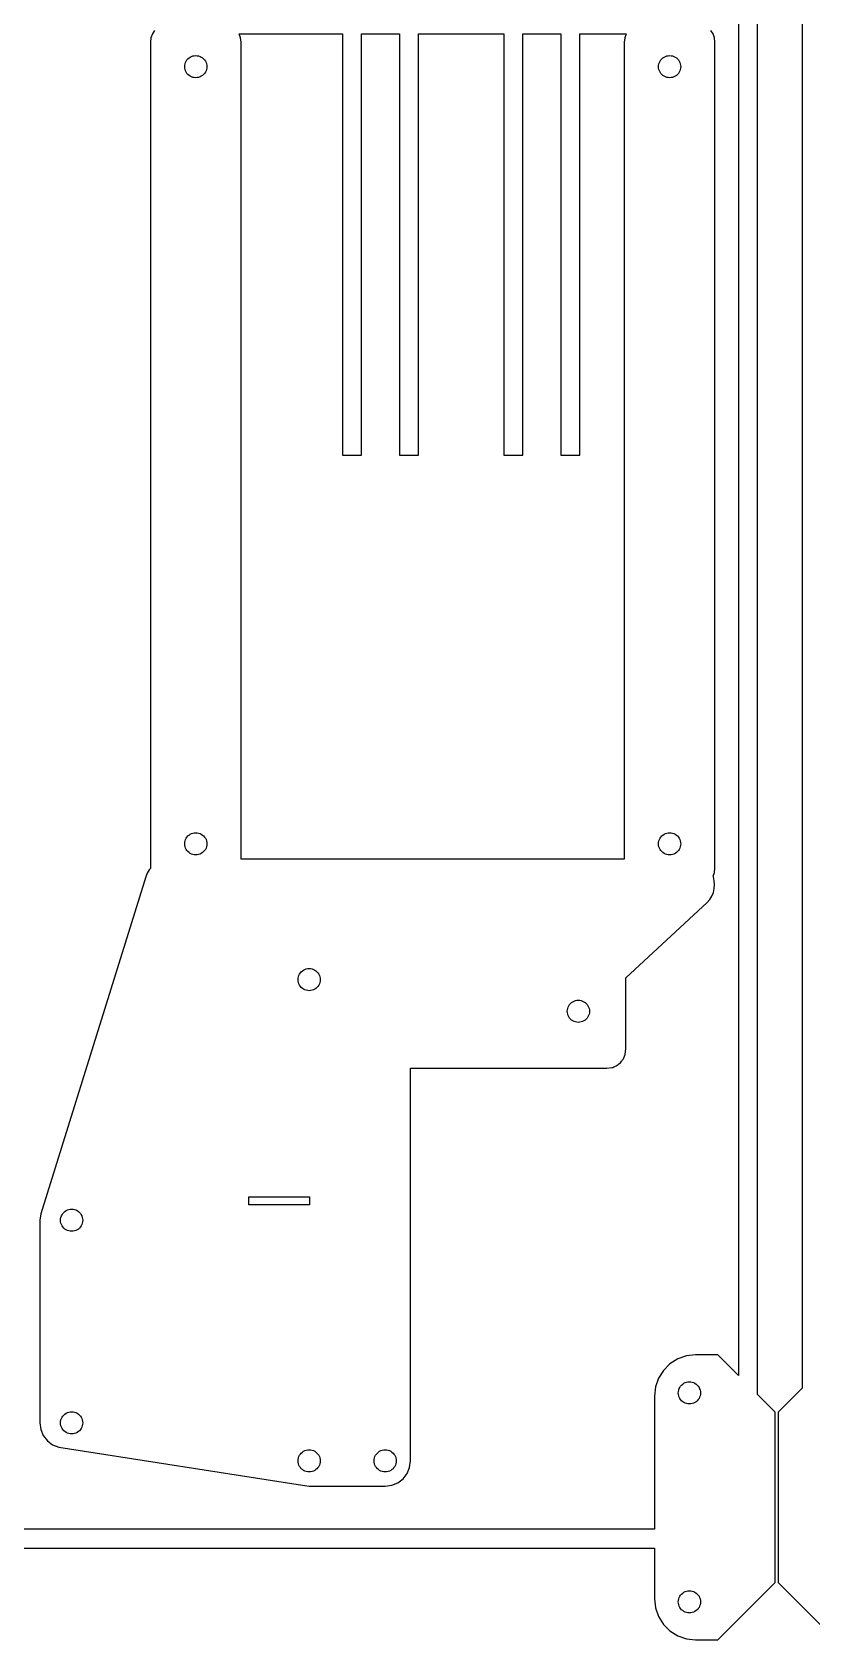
# Model space of a CAD drawing. Header units: metres. Extents: x -250 to 250, y -245 to 245.
# Drawn here: x -67.7 to 55.4, y -239.1 to 14.8 of the extents above; entities that cross this region are included whole.
import ezdxf

# ---------------------------------------------------------------- set-up
doc = ezdxf.new("R2010")
doc.units = ezdxf.units.M

msp = doc.modelspace()

# ---------------------------------------------------------------- linework, layer by layer
for p, q in [((53.85, 88.0792), (53.85, -199.335)), ((46.75, -200.335), (46.75, 80.9792)), ((43.75, 77.9792), (43.75, -197.335)), ((-48.9748, 13.8965), (-49.05, 13.229)), ((-49.05, 13.229), (-49.05, -117.229)), ((-48.7529, 14.5306), (-48.9748, 13.8965)), ((-48.3955, 15.0994), (-48.7529, 14.5306)), ((-35.0471, 14.5306), (-35.0498, 14.535)), ((-35.0498, 14.535), (-18.75, 14.535)), ((-34.8252, 13.8965), (-35.0471, 14.5306)), ((-34.75, 13.229), (-34.8252, 13.8965)), ((-34.75, -115.815), (-34.75, 13.229)), ((-18.75, 14.535), (-18.75, -52)), ((-15.75, -52), (-15.75, 14.535)), ((-15.75, 14.535), (-9.75, 14.535)), ((-9.75, 14.535), (-9.75, -52)), ((-6.75, -52), (-6.75, 14.535)), ((-6.75, 14.535), (6.75, 14.535)), ((6.75, 14.535), (6.75, -52)), ((9.75, -52), (9.75, 14.535)), ((9.75, 14.535), (15.75, 14.535)), ((15.75, 14.535), (15.75, -52)), ((18.75, -52), (18.75, 14.535)), ((18.75, 14.535), (26.0498, 14.535)), ((25.8252, 13.8965), (25.75, 13.229)), ((25.75, 13.229), (25.75, -115.815)), ((26.0471, 14.5306), (25.8252, 13.8965)), ((26.0498, 14.535), (26.0471, 14.5306)), ((39.7529, 14.5306), (39.3955, 15.0994)), ((39.9748, 13.8965), (39.7529, 14.5306)), ((40.05, 13.229), (39.9748, 13.8965)), ((40.05, -117.229), (40.05, 13.229)), ((-43.5168, 10.0375), (-43.4155, 10.2428)), ((-43.4155, 10.2428), (-43.2884, 10.4331)), ((-43.2884, 10.4331), (-43.1374, 10.6052)), ((-43.1374, 10.6052), (-42.9653, 10.7561)), ((-42.9653, 10.7561), (-42.775, 10.8833)), ((-42.775, 10.8833), (-42.5697, 10.9845)), ((-42.5697, 10.9845), (-42.3529, 11.0581)), ((-42.3529, 11.0581), (-42.1284, 11.1028)), ((-42.1284, 11.1028), (-41.9, 11.1178)), ((-41.9, 11.1178), (-41.6716, 11.1028)), ((-41.6716, 11.1028), (-41.4471, 11.0581)), ((-41.4471, 11.0581), (-41.2303, 10.9845)), ((-41.2303, 10.9845), (-41.025, 10.8833)), ((-41.025, 10.8833), (-40.8347, 10.7561)), ((-40.8347, 10.7561), (-40.6626, 10.6052)), ((-40.6626, 10.6052), (-40.5116, 10.4331)), ((-40.5116, 10.4331), (-40.3844, 10.2428)), ((-40.3844, 10.2428), (-40.2832, 10.0375)), ((31.2832, 10.0375), (31.3844, 10.2428)), ((31.3844, 10.2428), (31.5116, 10.4331)), ((31.5116, 10.4331), (31.6626, 10.6052)), ((31.6626, 10.6052), (31.8347, 10.7561)), ((31.8347, 10.7561), (32.025, 10.8833)), ((32.025, 10.8833), (32.2303, 10.9845)), ((32.2303, 10.9845), (32.4471, 11.0581)), ((32.4471, 11.0581), (32.6716, 11.1028)), ((32.6716, 11.1028), (32.9, 11.1178)), ((32.9, 11.1178), (33.1284, 11.1028)), ((33.1284, 11.1028), (33.3529, 11.0581)), ((33.3529, 11.0581), (33.5697, 10.9845)), ((33.5697, 10.9845), (33.775, 10.8833)), ((33.775, 10.8833), (33.9653, 10.7561)), ((33.9653, 10.7561), (34.1374, 10.6052)), ((34.1374, 10.6052), (34.2884, 10.4331)), ((34.2884, 10.4331), (34.4155, 10.2428)), ((34.4155, 10.2428), (34.5168, 10.0375)), ((-43.65, 9.3677), (-43.635, 9.5962)), ((-43.635, 9.1393), (-43.65, 9.3677)), ((-43.635, 9.5962), (-43.5904, 9.8207)), ((-43.5904, 8.9148), (-43.635, 9.1393)), ((-43.5904, 9.8207), (-43.5168, 10.0375)), ((-43.5168, 8.6981), (-43.5904, 8.9148)), ((-43.4155, 8.4927), (-43.5168, 8.6981)), ((-43.2884, 8.3024), (-43.4155, 8.4927)), ((-43.1374, 8.1303), (-43.2884, 8.3024)), ((-42.9653, 7.9794), (-43.1374, 8.1303)), ((-42.775, 7.8522), (-42.9653, 7.9794)), ((-42.5697, 7.751), (-42.775, 7.8522)), ((-42.3529, 7.6774), (-42.5697, 7.751)), ((-42.1284, 7.6327), (-42.3529, 7.6774)), ((-41.9, 7.6178), (-42.1284, 7.6327)), ((-41.6716, 7.6327), (-41.9, 7.6178)), ((-41.4471, 7.6774), (-41.6716, 7.6327)), ((-41.2303, 7.751), (-41.4471, 7.6774)), ((-41.025, 7.8522), (-41.2303, 7.751)), ((-40.8347, 7.9794), (-41.025, 7.8522)), ((-40.6626, 8.1303), (-40.8347, 7.9794)), ((-40.5116, 8.3024), (-40.6626, 8.1303)), ((-40.3844, 8.4927), (-40.5116, 8.3024)), ((-40.2832, 8.6981), (-40.3844, 8.4927)), ((-40.2832, 10.0375), (-40.2096, 9.8207)), ((-40.2096, 8.9148), (-40.2832, 8.6981)), ((-40.2096, 9.8207), (-40.165, 9.5962)), ((-40.165, 9.1393), (-40.2096, 8.9148)), ((-40.165, 9.5962), (-40.15, 9.3677)), ((-40.15, 9.3677), (-40.165, 9.1393)), ((31.15, 9.3677), (31.165, 9.5962)), ((31.165, 9.1393), (31.15, 9.3677)), ((31.165, 9.5962), (31.2096, 9.8207)), ((31.2096, 8.9148), (31.165, 9.1393)), ((31.2096, 9.8207), (31.2832, 10.0375)), ((31.2832, 8.6981), (31.2096, 8.9148)), ((31.3844, 8.4927), (31.2832, 8.6981)), ((31.5116, 8.3024), (31.3844, 8.4927)), ((31.6626, 8.1303), (31.5116, 8.3024)), ((31.8347, 7.9794), (31.6626, 8.1303)), ((32.025, 7.8522), (31.8347, 7.9794)), ((32.2303, 7.751), (32.025, 7.8522)), ((32.4471, 7.6774), (32.2303, 7.751)), ((32.6716, 7.6327), (32.4471, 7.6774)), ((32.9, 7.6178), (32.6716, 7.6327)), ((33.1284, 7.6327), (32.9, 7.6178)), ((33.3529, 7.6774), (33.1284, 7.6327)), ((33.5697, 7.751), (33.3529, 7.6774)), ((33.775, 7.8522), (33.5697, 7.751)), ((33.9653, 7.9794), (33.775, 7.8522)), ((34.1374, 8.1303), (33.9653, 7.9794)), ((34.2884, 8.3024), (34.1374, 8.1303)), ((34.4155, 8.4927), (34.2884, 8.3024)), ((34.5168, 8.6981), (34.4155, 8.4927)), ((34.5168, 10.0375), (34.5904, 9.8207)), ((34.5904, 8.9148), (34.5168, 8.6981)), ((34.5904, 9.8207), (34.635, 9.5962)), ((34.635, 9.1393), (34.5904, 8.9148)), ((34.635, 9.5962), (34.65, 9.3677)), ((34.65, 9.3677), (34.635, 9.1393)), ((-18.75, -52), (-15.75, -52)), ((-9.75, -52), (-6.75, -52)), ((6.75, -52), (9.75, -52)), ((15.75, -52), (18.75, -52)), ((-42.5697, -111.751), (-42.3529, -111.677)), ((-42.3529, -111.677), (-42.1284, -111.633)), ((-42.1284, -111.633), (-41.9, -111.618)), ((-41.9, -111.618), (-41.6716, -111.633)), ((-41.6716, -111.633), (-41.4471, -111.677)), ((-41.4471, -111.677), (-41.2303, -111.751)), ((32.2303, -111.751), (32.4471, -111.677)), ((32.4471, -111.677), (32.6716, -111.633)), ((32.6716, -111.633), (32.9, -111.618)), ((32.9, -111.618), (33.1284, -111.633)), ((33.1284, -111.633), (33.3529, -111.677)), ((33.3529, -111.677), (33.5697, -111.751)), ((-43.65, -113.368), (-43.635, -113.139)), ((-43.635, -113.596), (-43.65, -113.368)), ((-43.635, -113.139), (-43.5904, -112.915)), ((-43.5904, -113.821), (-43.635, -113.596)), ((-43.5904, -112.915), (-43.5168, -112.698)), ((-43.5168, -114.037), (-43.5904, -113.821)), ((-43.5168, -112.698), (-43.4155, -112.493)), ((-43.4155, -114.243), (-43.5168, -114.037)), ((-43.4155, -112.493), (-43.2884, -112.302)), ((-43.2884, -114.433), (-43.4155, -114.243)), ((-43.2884, -112.302), (-43.1374, -112.13)), ((-43.1374, -112.13), (-42.9653, -111.979)), ((-42.9653, -111.979), (-42.775, -111.852)), ((-42.775, -111.852), (-42.5697, -111.751)), ((-41.2303, -111.751), (-41.025, -111.852)), ((-41.025, -111.852), (-40.8347, -111.979)), ((-40.8347, -111.979), (-40.6626, -112.13)), ((-40.6626, -112.13), (-40.5116, -112.302)), ((-40.5116, -112.302), (-40.3844, -112.493)), ((-40.3844, -114.243), (-40.5116, -114.433)), ((-40.3844, -112.493), (-40.2832, -112.698)), ((-40.2832, -114.037), (-40.3844, -114.243)), ((-40.2832, -112.698), (-40.2096, -112.915)), ((-40.2096, -113.821), (-40.2832, -114.037)), ((-40.2096, -112.915), (-40.165, -113.139)), ((-40.165, -113.596), (-40.2096, -113.821)), ((-40.165, -113.139), (-40.15, -113.368)), ((-40.15, -113.368), (-40.165, -113.596)), ((31.15, -113.368), (31.165, -113.139)), ((31.165, -113.596), (31.15, -113.368)), ((31.165, -113.139), (31.2096, -112.915)), ((31.2096, -113.821), (31.165, -113.596)), ((31.2096, -112.915), (31.2832, -112.698)), ((31.2832, -114.037), (31.2096, -113.821)), ((31.2832, -112.698), (31.3844, -112.493)), ((31.3844, -114.243), (31.2832, -114.037)), ((31.3844, -112.493), (31.5116, -112.302)), ((31.5116, -114.433), (31.3844, -114.243)), ((31.5116, -112.302), (31.6626, -112.13)), ((31.6626, -112.13), (31.8347, -111.979)), ((31.8347, -111.979), (32.025, -111.852)), ((32.025, -111.852), (32.2303, -111.751)), ((33.5697, -111.751), (33.775, -111.852)), ((33.775, -111.852), (33.9653, -111.979)), ((33.9653, -111.979), (34.1374, -112.13)), ((34.1374, -112.13), (34.2884, -112.302)), ((34.2884, -112.302), (34.4155, -112.493)), ((34.4155, -114.243), (34.2884, -114.433)), ((34.4155, -112.493), (34.5168, -112.698)), ((34.5168, -114.037), (34.4155, -114.243)), ((34.5168, -112.698), (34.5904, -112.915)), ((34.5904, -113.821), (34.5168, -114.037)), ((34.5904, -112.915), (34.635, -113.139)), ((34.635, -113.596), (34.5904, -113.821)), ((34.635, -113.139), (34.65, -113.368)), ((34.65, -113.368), (34.635, -113.596)), ((-43.1374, -114.605), (-43.2884, -114.433)), ((-42.9653, -114.756), (-43.1374, -114.605)), ((-42.775, -114.883), (-42.9653, -114.756)), ((-42.5697, -114.985), (-42.775, -114.883)), ((-42.3529, -115.058), (-42.5697, -114.985)), ((-42.1284, -115.103), (-42.3529, -115.058)), ((-41.9, -115.118), (-42.1284, -115.103)), ((-41.6716, -115.103), (-41.9, -115.118)), ((-41.4471, -115.058), (-41.6716, -115.103)), ((-41.2303, -114.985), (-41.4471, -115.058)), ((-41.025, -114.883), (-41.2303, -114.985)), ((-40.8347, -114.756), (-41.025, -114.883)), ((-40.6626, -114.605), (-40.8347, -114.756)), ((-40.5116, -114.433), (-40.6626, -114.605)), ((25.75, -115.815), (-34.75, -115.815)), ((31.6626, -114.605), (31.5116, -114.433)), ((31.8347, -114.756), (31.6626, -114.605)), ((32.025, -114.883), (31.8347, -114.756)), ((32.2303, -114.985), (32.025, -114.883)), ((32.4471, -115.058), (32.2303, -114.985)), ((32.6716, -115.103), (32.4471, -115.058)), ((32.9, -115.118), (32.6716, -115.103)), ((33.1284, -115.103), (32.9, -115.118)), ((33.3529, -115.058), (33.1284, -115.103)), ((33.5697, -114.985), (33.3529, -115.058)), ((33.775, -114.883), (33.5697, -114.985)), ((33.9653, -114.756), (33.775, -114.883)), ((34.1374, -114.605), (33.9653, -114.756)), ((34.2884, -114.433), (34.1374, -114.605)), ((-49.8042, -118.579), (-66.3637, -171.78)), ((-49.564, -117.999), (-49.8042, -118.579)), ((-49.2361, -117.464), (-49.564, -117.999)), ((-49.0483, -117.244), (-49.2361, -117.464)), ((-49.05, -117.229), (-49.0483, -117.244)), ((39.7672, -118.49), (39.9748, -117.897)), ((39.8042, -118.579), (39.7672, -118.49)), ((39.9507, -119.189), (39.8042, -118.579)), ((40, -119.815), (39.9507, -119.189)), ((39.9748, -117.897), (40.05, -117.229)), ((39.2361, -122.166), (39.564, -121.631)), ((39.564, -121.631), (39.8042, -121.051)), ((39.8042, -121.051), (39.9507, -120.441)), ((39.9507, -120.441), (40, -119.815)), ((26, -134.556), (38.8284, -122.643)), ((38.8284, -122.643), (39.2361, -122.166)), ((-25.735, -134.587), (-25.6904, -134.362)), ((-25.6904, -134.362), (-25.6168, -134.145)), ((-25.6168, -134.145), (-25.5155, -133.94)), ((-25.5155, -133.94), (-25.3884, -133.75)), ((-25.3884, -133.75), (-25.2374, -133.578)), ((-25.2374, -133.578), (-25.0653, -133.427)), ((-25.0653, -133.427), (-24.875, -133.299)), ((-24.875, -133.299), (-24.6697, -133.198)), ((-24.6697, -133.198), (-24.4529, -133.125)), ((-24.4529, -133.125), (-24.2284, -133.08)), ((-24.2284, -133.08), (-24, -133.065)), ((-24, -133.065), (-23.7716, -133.08)), ((-23.7716, -133.08), (-23.5471, -133.125)), ((-23.5471, -133.125), (-23.3303, -133.198)), ((-23.3303, -133.198), (-23.125, -133.299)), ((-23.125, -133.299), (-22.9347, -133.427)), ((-22.9347, -133.427), (-22.7626, -133.578)), ((-22.7626, -133.578), (-22.6116, -133.75)), ((-22.6116, -133.75), (-22.4845, -133.94)), ((-22.4845, -133.94), (-22.3832, -134.145)), ((-22.3832, -134.145), (-22.3096, -134.362)), ((-22.3096, -134.362), (-22.265, -134.587)), ((26, -145.815), (26, -134.556)), ((-25.75, -134.815), (-25.735, -134.587)), ((-25.735, -135.043), (-25.75, -134.815)), ((-25.6904, -135.268), (-25.735, -135.043)), ((-25.6168, -135.485), (-25.6904, -135.268)), ((-25.5155, -135.69), (-25.6168, -135.485)), ((-25.3884, -135.88), (-25.5155, -135.69)), ((-25.2374, -136.052), (-25.3884, -135.88)), ((-25.0653, -136.203), (-25.2374, -136.052)), ((-24.875, -136.331), (-25.0653, -136.203)), ((-24.6697, -136.432), (-24.875, -136.331)), ((-24.4529, -136.505), (-24.6697, -136.432)), ((-24.2284, -136.55), (-24.4529, -136.505)), ((-24, -136.565), (-24.2284, -136.55)), ((-23.7716, -136.55), (-24, -136.565)), ((-23.5471, -136.505), (-23.7716, -136.55)), ((-23.3303, -136.432), (-23.5471, -136.505)), ((-23.125, -136.331), (-23.3303, -136.432)), ((-22.9347, -136.203), (-23.125, -136.331)), ((-22.7626, -136.052), (-22.9347, -136.203)), ((-22.6116, -135.88), (-22.7626, -136.052)), ((-22.4845, -135.69), (-22.6116, -135.88)), ((-22.3832, -135.485), (-22.4845, -135.69)), ((-22.3096, -135.268), (-22.3832, -135.485)), ((-22.265, -135.043), (-22.3096, -135.268)), ((-22.265, -134.587), (-22.25, -134.815)), ((-22.25, -134.815), (-22.265, -135.043)), ((16.75, -139.815), (16.765, -139.587)), ((16.765, -139.587), (16.8096, -139.362)), ((16.8096, -139.362), (16.8832, -139.145)), ((16.8832, -139.145), (16.9845, -138.94)), ((16.9845, -138.94), (17.1116, -138.75)), ((17.1116, -138.75), (17.2626, -138.578)), ((17.2626, -138.578), (17.4347, -138.427)), ((17.4347, -138.427), (17.625, -138.299)), ((17.625, -138.299), (17.8303, -138.198)), ((17.8303, -138.198), (18.0471, -138.125)), ((18.0471, -138.125), (18.2716, -138.08)), ((18.2716, -138.08), (18.5, -138.065)), ((18.5, -138.065), (18.7284, -138.08)), ((18.7284, -138.08), (18.9529, -138.125)), ((18.9529, -138.125), (19.1697, -138.198)), ((19.1697, -138.198), (19.375, -138.299)), ((19.375, -138.299), (19.5653, -138.427)), ((19.5653, -138.427), (19.7374, -138.578)), ((19.7374, -138.578), (19.8884, -138.75)), ((19.8884, -138.75), (20.0155, -138.94)), ((20.0155, -138.94), (20.1168, -139.145)), ((20.1168, -139.145), (20.1904, -139.362)), ((20.1904, -139.362), (20.235, -139.587)), ((20.235, -139.587), (20.25, -139.815)), ((16.765, -140.043), (16.75, -139.815)), ((16.8096, -140.268), (16.765, -140.043)), ((16.8832, -140.485), (16.8096, -140.268)), ((16.9845, -140.69), (16.8832, -140.485)), ((17.1116, -140.88), (16.9845, -140.69)), ((17.2626, -141.052), (17.1116, -140.88)), ((17.4347, -141.203), (17.2626, -141.052)), ((17.625, -141.331), (17.4347, -141.203)), ((17.8303, -141.432), (17.625, -141.331)), ((18.0471, -141.505), (17.8303, -141.432)), ((18.2716, -141.55), (18.0471, -141.505)), ((18.5, -141.565), (18.2716, -141.55)), ((18.7284, -141.55), (18.5, -141.565)), ((18.9529, -141.505), (18.7284, -141.55)), ((19.1697, -141.432), (18.9529, -141.505)), ((19.375, -141.331), (19.1697, -141.432)), ((19.5653, -141.203), (19.375, -141.331)), ((19.7374, -141.052), (19.5653, -141.203)), ((19.8884, -140.88), (19.7374, -141.052)), ((20.0155, -140.69), (19.8884, -140.88)), ((20.1168, -140.485), (20.0155, -140.69)), ((20.1904, -140.268), (20.1168, -140.485)), ((20.235, -140.043), (20.1904, -140.268)), ((20.25, -139.815), (20.235, -140.043)), ((25.5981, -147.315), (25.7581, -146.929)), ((25.7581, -146.929), (25.8532, -146.742)), ((25.8532, -146.742), (25.8642, -146.673)), ((25.8642, -146.673), (25.8978, -146.591)), ((25.8978, -146.591), (26, -145.815)), ((-8, -210.815), (-8, -148.815)), ((-8, -148.815), (23, -148.815)), ((23, -148.815), (23.7764, -148.713)), ((23.7764, -148.713), (23.8576, -148.679)), ((23.8576, -148.679), (23.927, -148.668)), ((23.927, -148.668), (24.1134, -148.573)), ((24.1134, -148.573), (24.5, -148.413)), ((24.5, -148.413), (24.6429, -148.303)), ((24.6429, -148.303), (24.7634, -148.242)), ((24.7634, -148.242), (24.8968, -148.109)), ((24.8968, -148.109), (25.1213, -147.936)), ((25.1213, -147.936), (25.2936, -147.712)), ((25.2936, -147.712), (25.427, -147.578)), ((25.427, -147.578), (25.4884, -147.458)), ((25.4884, -147.458), (25.5981, -147.315)), ((-33.5, -170.392), (-33.5, -169.097)), ((-33.5, -169.097), (-23.9452, -169.097)), ((-23.9452, -169.097), (-23.9452, -170.392)), ((-66.3637, -171.78), (-66.5, -172.815)), ((-63.25, -172.815), (-63.235, -172.587)), ((-63.235, -172.587), (-63.1904, -172.362)), ((-63.1904, -172.362), (-63.1168, -172.145)), ((-63.1168, -172.145), (-63.0155, -171.94)), ((-63.0155, -171.94), (-62.8884, -171.75)), ((-62.8884, -171.75), (-62.7374, -171.578)), ((-62.7374, -171.578), (-62.5653, -171.427)), ((-62.5653, -171.427), (-62.375, -171.299)), ((-62.375, -171.299), (-62.1697, -171.198)), ((-62.1697, -171.198), (-61.9529, -171.125)), ((-61.9529, -171.125), (-61.7284, -171.08)), ((-61.7284, -171.08), (-61.5, -171.065)), ((-61.5, -171.065), (-61.2716, -171.08)), ((-61.2716, -171.08), (-61.0471, -171.125)), ((-61.0471, -171.125), (-60.8303, -171.198)), ((-60.8303, -171.198), (-60.625, -171.299)), ((-60.625, -171.299), (-60.4347, -171.427)), ((-60.4347, -171.427), (-60.2626, -171.578)), ((-60.2626, -171.578), (-60.1116, -171.75)), ((-60.1116, -171.75), (-59.9845, -171.94)), ((-59.9845, -171.94), (-59.8832, -172.145)), ((-59.8832, -172.145), (-59.8096, -172.362)), ((-59.8096, -172.362), (-59.765, -172.587)), ((-59.765, -172.587), (-59.75, -172.815)), ((-23.9452, -170.392), (-33.5, -170.392)), ((-66.5, -172.815), (-66.5, -204.815)), ((-63.235, -173.043), (-63.25, -172.815)), ((-63.1904, -173.268), (-63.235, -173.043)), ((-63.1168, -173.485), (-63.1904, -173.268)), ((-63.0155, -173.69), (-63.1168, -173.485)), ((-62.8884, -173.88), (-63.0155, -173.69)), ((-62.7374, -174.052), (-62.8884, -173.88)), ((-62.5653, -174.203), (-62.7374, -174.052)), ((-62.375, -174.331), (-62.5653, -174.203)), ((-62.1697, -174.432), (-62.375, -174.331)), ((-61.9529, -174.505), (-62.1697, -174.432)), ((-61.7284, -174.55), (-61.9529, -174.505)), ((-61.5, -174.565), (-61.7284, -174.55)), ((-61.2716, -174.55), (-61.5, -174.565)), ((-61.0471, -174.505), (-61.2716, -174.55)), ((-60.8303, -174.432), (-61.0471, -174.505)), ((-60.625, -174.331), (-60.8303, -174.432)), ((-60.4347, -174.203), (-60.625, -174.331)), ((-60.2626, -174.052), (-60.4347, -174.203)), ((-60.1116, -173.88), (-60.2626, -174.052)), ((-59.9845, -173.69), (-60.1116, -173.88)), ((-59.8832, -173.485), (-59.9845, -173.69)), ((-59.8096, -173.268), (-59.8832, -173.485)), ((-59.765, -173.043), (-59.8096, -173.268)), ((-59.75, -172.815), (-59.765, -173.043)), ((32.9473, -195.502), (31.9181, -196.531)), ((34.1798, -194.727), (32.9473, -195.502)), ((35.5536, -194.247), (34.1798, -194.727)), ((37, -194.084), (35.5536, -194.247)), ((40.4983, -194.084), (37, -194.084)), ((43.75, -197.335), (40.4983, -194.084)), ((31.1437, -197.763), (30.663, -199.137)), ((31.9181, -196.531), (31.1437, -197.763)), ((30.663, -199.137), (30.5, -200.584)), ((34.2763, -200.084), (34.2913, -199.855)), ((34.2913, -200.312), (34.2763, -200.084)), ((34.2913, -199.855), (34.3359, -199.631)), ((34.3359, -200.537), (34.2913, -200.312)), ((34.3359, -199.631), (34.4095, -199.414)), ((34.4095, -200.753), (34.3359, -200.537)), ((34.4095, -199.414), (34.5107, -199.209)), ((34.5107, -199.209), (34.6379, -199.018)), ((34.6379, -199.018), (34.7888, -198.846)), ((34.7888, -198.846), (34.961, -198.695)), ((34.961, -198.695), (35.1513, -198.568)), ((35.1513, -198.568), (35.3566, -198.467)), ((35.3566, -198.467), (35.5733, -198.393)), ((35.5733, -198.393), (35.7979, -198.349)), ((35.7979, -198.349), (36.0263, -198.334)), ((36.0263, -198.334), (36.2547, -198.349)), ((36.2547, -198.349), (36.4792, -198.393)), ((36.4792, -198.393), (36.696, -198.467)), ((36.696, -198.467), (36.9013, -198.568)), ((36.9013, -198.568), (37.0916, -198.695)), ((37.0916, -198.695), (37.2637, -198.846)), ((37.2637, -198.846), (37.4146, -199.018)), ((37.4146, -199.018), (37.5418, -199.209)), ((37.5418, -199.209), (37.6431, -199.414)), ((37.6431, -199.414), (37.7166, -199.631)), ((37.7166, -200.537), (37.6431, -200.753)), ((37.7166, -199.631), (37.7613, -199.855)), ((37.7613, -200.312), (37.7166, -200.537)), ((37.7613, -199.855), (37.7763, -200.084)), ((37.7763, -200.084), (37.7613, -200.312)), ((49.5526, -203.138), (46.75, -200.335)), ((53.85, -199.335), (50.0474, -203.138)), ((-61.9529, -203.125), (-61.7284, -203.08)), ((-61.7284, -203.08), (-61.5, -203.065)), ((-61.5, -203.065), (-61.2716, -203.08)), ((-61.2716, -203.08), (-61.0471, -203.125)), ((30.5, -200.584), (30.5, -221.584)), ((34.5107, -200.959), (34.4095, -200.753)), ((34.6379, -201.149), (34.5107, -200.959)), ((34.7888, -201.321), (34.6379, -201.149)), ((34.961, -201.472), (34.7888, -201.321)), ((35.1513, -201.599), (34.961, -201.472)), ((35.3566, -201.7), (35.1513, -201.599)), ((35.5733, -201.774), (35.3566, -201.7)), ((35.7979, -201.819), (35.5733, -201.774)), ((36.0263, -201.834), (35.7979, -201.819)), ((36.2547, -201.819), (36.0263, -201.834)), ((36.4792, -201.774), (36.2547, -201.819)), ((36.696, -201.7), (36.4792, -201.774)), ((36.9013, -201.599), (36.696, -201.7)), ((37.0916, -201.472), (36.9013, -201.599)), ((37.2637, -201.321), (37.0916, -201.472)), ((37.4146, -201.149), (37.2637, -201.321)), ((37.5418, -200.959), (37.4146, -201.149)), ((37.6431, -200.753), (37.5418, -200.959)), ((-66.5, -204.815), (-66.3637, -205.85)), ((-63.25, -204.815), (-63.235, -204.587)), ((-63.235, -205.043), (-63.25, -204.815)), ((-63.235, -204.587), (-63.1904, -204.362)), ((-63.1904, -205.268), (-63.235, -205.043)), ((-63.1904, -204.362), (-63.1168, -204.145)), ((-63.1168, -205.485), (-63.1904, -205.268)), ((-63.1168, -204.145), (-63.0155, -203.94)), ((-63.0155, -205.69), (-63.1168, -205.485)), ((-63.0155, -203.94), (-62.8884, -203.75)), ((-62.8884, -203.75), (-62.7374, -203.578)), ((-62.7374, -203.578), (-62.5653, -203.427)), ((-62.5653, -203.427), (-62.375, -203.299)), ((-62.375, -203.299), (-62.1697, -203.198)), ((-62.1697, -203.198), (-61.9529, -203.125)), ((-61.0471, -203.125), (-60.8303, -203.198)), ((-60.8303, -203.198), (-60.625, -203.299)), ((-60.625, -203.299), (-60.4347, -203.427)), ((-60.4347, -203.427), (-60.2626, -203.578)), ((-60.2626, -203.578), (-60.1116, -203.75)), ((-60.1116, -203.75), (-59.9845, -203.94)), ((-59.9845, -203.94), (-59.8832, -204.145)), ((-59.8832, -205.485), (-59.9845, -205.69)), ((-59.8832, -204.145), (-59.8096, -204.362)), ((-59.8096, -205.268), (-59.8832, -205.485)), ((-59.8096, -204.362), (-59.765, -204.587)), ((-59.765, -205.043), (-59.8096, -205.268)), ((-59.765, -204.587), (-59.75, -204.815)), ((-59.75, -204.815), (-59.765, -205.043)), ((49.5526, -230.029), (49.5526, -203.138)), ((50.0474, -203.138), (50.0474, -230.029)), ((-66.3637, -205.85), (-65.9641, -206.815)), ((-65.9641, -206.815), (-65.3284, -207.643)), ((-65.3284, -207.643), (-64.5, -208.279)), ((-62.8884, -205.88), (-63.0155, -205.69)), ((-62.7374, -206.052), (-62.8884, -205.88)), ((-62.5653, -206.203), (-62.7374, -206.052)), ((-62.375, -206.331), (-62.5653, -206.203)), ((-62.1697, -206.432), (-62.375, -206.331)), ((-61.9529, -206.505), (-62.1697, -206.432)), ((-61.7284, -206.55), (-61.9529, -206.505)), ((-61.5, -206.565), (-61.7284, -206.55)), ((-61.2716, -206.55), (-61.5, -206.565)), ((-61.0471, -206.505), (-61.2716, -206.55)), ((-60.8303, -206.432), (-61.0471, -206.505)), ((-60.625, -206.331), (-60.8303, -206.432)), ((-60.4347, -206.203), (-60.625, -206.331)), ((-60.2626, -206.052), (-60.4347, -206.203)), ((-60.1116, -205.88), (-60.2626, -206.052)), ((-59.9845, -205.69), (-60.1116, -205.88)), ((-64.5, -208.279), (-63.5353, -208.679)), ((-63.5353, -208.679), (-25.0353, -214.679)), ((-25.75, -210.815), (-25.735, -210.587)), ((-25.735, -210.587), (-25.6904, -210.362)), ((-25.6904, -210.362), (-25.6168, -210.145)), ((-25.6168, -210.145), (-25.5155, -209.94)), ((-25.5155, -209.94), (-25.3884, -209.75)), ((-25.3884, -209.75), (-25.2374, -209.578)), ((-25.2374, -209.578), (-25.0653, -209.427)), ((-25.0653, -209.427), (-24.875, -209.299)), ((-24.875, -209.299), (-24.6697, -209.198)), ((-24.6697, -209.198), (-24.4529, -209.125)), ((-24.4529, -209.125), (-24.2284, -209.08)), ((-24.2284, -209.08), (-24, -209.065)), ((-24, -209.065), (-23.7716, -209.08)), ((-23.7716, -209.08), (-23.5471, -209.125)), ((-23.5471, -209.125), (-23.3303, -209.198)), ((-23.3303, -209.198), (-23.125, -209.299)), ((-23.125, -209.299), (-22.9347, -209.427)), ((-22.9347, -209.427), (-22.7626, -209.578)), ((-22.7626, -209.578), (-22.6116, -209.75)), ((-22.6116, -209.75), (-22.4845, -209.94)), ((-22.4845, -209.94), (-22.3832, -210.145)), ((-22.3832, -210.145), (-22.3096, -210.362)), ((-22.3096, -210.362), (-22.265, -210.587)), ((-22.265, -210.587), (-22.25, -210.815)), ((-13.75, -210.815), (-13.735, -210.587)), ((-13.735, -210.587), (-13.6904, -210.362)), ((-13.6904, -210.362), (-13.6168, -210.145)), ((-13.6168, -210.145), (-13.5155, -209.94)), ((-13.5155, -209.94), (-13.3884, -209.75)), ((-13.3884, -209.75), (-13.2374, -209.578)), ((-13.2374, -209.578), (-13.0653, -209.427)), ((-13.0653, -209.427), (-12.875, -209.299)), ((-12.875, -209.299), (-12.6697, -209.198)), ((-12.6697, -209.198), (-12.4529, -209.125)), ((-12.4529, -209.125), (-12.2284, -209.08)), ((-12.2284, -209.08), (-12, -209.065)), ((-12, -209.065), (-11.7716, -209.08)), ((-11.7716, -209.08), (-11.5471, -209.125)), ((-11.5471, -209.125), (-11.3303, -209.198)), ((-11.3303, -209.198), (-11.125, -209.299)), ((-11.125, -209.299), (-10.9347, -209.427)), ((-10.9347, -209.427), (-10.7626, -209.578)), ((-10.7626, -209.578), (-10.6116, -209.75)), ((-10.6116, -209.75), (-10.4845, -209.94)), ((-10.4845, -209.94), (-10.3832, -210.145)), ((-10.3832, -210.145), (-10.3096, -210.362)), ((-10.3096, -210.362), (-10.265, -210.587)), ((-10.265, -210.587), (-10.25, -210.815)), ((-25.735, -211.043), (-25.75, -210.815)), ((-25.6904, -211.268), (-25.735, -211.043)), ((-25.6168, -211.485), (-25.6904, -211.268)), ((-25.5155, -211.69), (-25.6168, -211.485)), ((-25.3884, -211.88), (-25.5155, -211.69)), ((-25.2374, -212.052), (-25.3884, -211.88)), ((-25.0653, -212.203), (-25.2374, -212.052)), ((-24.875, -212.331), (-25.0653, -212.203)), ((-24.6697, -212.432), (-24.875, -212.331)), ((-24.4529, -212.505), (-24.6697, -212.432)), ((-24.2284, -212.55), (-24.4529, -212.505)), ((-24, -212.565), (-24.2284, -212.55)), ((-23.7716, -212.55), (-24, -212.565)), ((-23.5471, -212.505), (-23.7716, -212.55)), ((-23.3303, -212.432), (-23.5471, -212.505)), ((-23.125, -212.331), (-23.3303, -212.432)), ((-22.9347, -212.203), (-23.125, -212.331)), ((-22.7626, -212.052), (-22.9347, -212.203)), ((-22.6116, -211.88), (-22.7626, -212.052)), ((-22.4845, -211.69), (-22.6116, -211.88)), ((-22.3832, -211.485), (-22.4845, -211.69)), ((-22.3096, -211.268), (-22.3832, -211.485)), ((-22.265, -211.043), (-22.3096, -211.268)), ((-22.25, -210.815), (-22.265, -211.043)), ((-13.735, -211.043), (-13.75, -210.815)), ((-13.6904, -211.268), (-13.735, -211.043)), ((-13.6168, -211.485), (-13.6904, -211.268)), ((-13.5155, -211.69), (-13.6168, -211.485)), ((-13.3884, -211.88), (-13.5155, -211.69)), ((-13.2374, -212.052), (-13.3884, -211.88)), ((-13.0653, -212.203), (-13.2374, -212.052)), ((-12.875, -212.331), (-13.0653, -212.203)), ((-12.6697, -212.432), (-12.875, -212.331)), ((-12.4529, -212.505), (-12.6697, -212.432)), ((-12.2284, -212.55), (-12.4529, -212.505)), ((-12, -212.565), (-12.2284, -212.55)), ((-11.7716, -212.55), (-12, -212.565)), ((-11.5471, -212.505), (-11.7716, -212.55)), ((-11.3303, -212.432), (-11.5471, -212.505)), ((-11.125, -212.331), (-11.3303, -212.432)), ((-10.9347, -212.203), (-11.125, -212.331)), ((-10.7626, -212.052), (-10.9347, -212.203)), ((-10.6116, -211.88), (-10.7626, -212.052)), ((-10.4845, -211.69), (-10.6116, -211.88)), ((-10.3832, -211.485), (-10.4845, -211.69)), ((-10.3096, -211.268), (-10.3832, -211.485)), ((-10.265, -211.043), (-10.3096, -211.268)), ((-10.25, -210.815), (-10.265, -211.043)), ((-9.1716, -213.643), (-8.5359, -212.815)), ((-8.5359, -212.815), (-8.1363, -211.85)), ((-8.1363, -211.85), (-8, -210.815)), ((-25.0353, -214.679), (-24, -214.815)), ((-24, -214.815), (-12, -214.815)), ((-12, -214.815), (-10.9647, -214.679)), ((-10.9647, -214.679), (-10, -214.279)), ((-10, -214.279), (-9.1716, -213.643)), ((30.5, -221.584), (-216.669, -221.584)), ((-216.669, -224.584), (30.5, -224.584)), ((30.5, -224.584), (30.5, -232.584)), ((40.4983, -239.084), (49.5526, -230.029)), ((50.0474, -230.029), (59.1017, -239.084)), ((30.5, -232.584), (30.663, -234.03)), ((34.2763, -233.084), (34.2913, -232.855)), ((34.2913, -233.312), (34.2763, -233.084)), ((34.2913, -232.855), (34.3359, -232.631)), ((34.3359, -233.537), (34.2913, -233.312)), ((34.3359, -232.631), (34.4095, -232.414)), ((34.4095, -233.753), (34.3359, -233.537)), ((34.4095, -232.414), (34.5107, -232.209)), ((34.5107, -232.209), (34.6379, -232.018)), ((34.6379, -232.018), (34.7888, -231.846)), ((34.7888, -231.846), (34.961, -231.695)), ((34.961, -231.695), (35.1513, -231.568)), ((35.1513, -231.568), (35.3566, -231.467)), ((35.3566, -231.467), (35.5733, -231.393)), ((35.5733, -231.393), (35.7979, -231.349)), ((35.7979, -231.349), (36.0263, -231.334)), ((36.0263, -231.334), (36.2547, -231.349)), ((36.2547, -231.349), (36.4792, -231.393)), ((36.4792, -231.393), (36.696, -231.467)), ((36.696, -231.467), (36.9013, -231.568)), ((36.9013, -231.568), (37.0916, -231.695)), ((37.0916, -231.695), (37.2637, -231.846)), ((37.2637, -231.846), (37.4146, -232.018)), ((37.4146, -232.018), (37.5418, -232.209)), ((37.5418, -232.209), (37.6431, -232.414)), ((37.6431, -232.414), (37.7166, -232.631)), ((37.7166, -233.537), (37.6431, -233.753)), ((37.7166, -232.631), (37.7613, -232.855)), ((37.7613, -233.312), (37.7166, -233.537)), ((37.7613, -232.855), (37.7763, -233.084)), ((37.7763, -233.084), (37.7613, -233.312)), ((30.663, -234.03), (31.1437, -235.404)), ((31.1437, -235.404), (31.9181, -236.636)), ((34.5107, -233.959), (34.4095, -233.753)), ((34.6379, -234.149), (34.5107, -233.959)), ((34.7888, -234.321), (34.6379, -234.149)), ((34.961, -234.472), (34.7888, -234.321)), ((35.1513, -234.599), (34.961, -234.472)), ((35.3566, -234.7), (35.1513, -234.599)), ((35.5733, -234.774), (35.3566, -234.7)), ((35.7979, -234.819), (35.5733, -234.774)), ((36.0263, -234.834), (35.7979, -234.819)), ((36.2547, -234.819), (36.0263, -234.834)), ((36.4792, -234.774), (36.2547, -234.819)), ((36.696, -234.7), (36.4792, -234.774)), ((36.9013, -234.599), (36.696, -234.7)), ((37.0916, -234.472), (36.9013, -234.599)), ((37.2637, -234.321), (37.0916, -234.472)), ((37.4146, -234.149), (37.2637, -234.321)), ((37.5418, -233.959), (37.4146, -234.149)), ((37.6431, -233.753), (37.5418, -233.959)), ((31.9181, -236.636), (32.9473, -237.666)), ((32.9473, -237.666), (34.1798, -238.44)), ((34.1798, -238.44), (35.5536, -238.921)), ((35.5536, -238.921), (37, -239.084)), ((37, -239.084), (40.4983, -239.084))]:
    msp.add_line(p, q)

doc.saveas('drawing.dxf')
